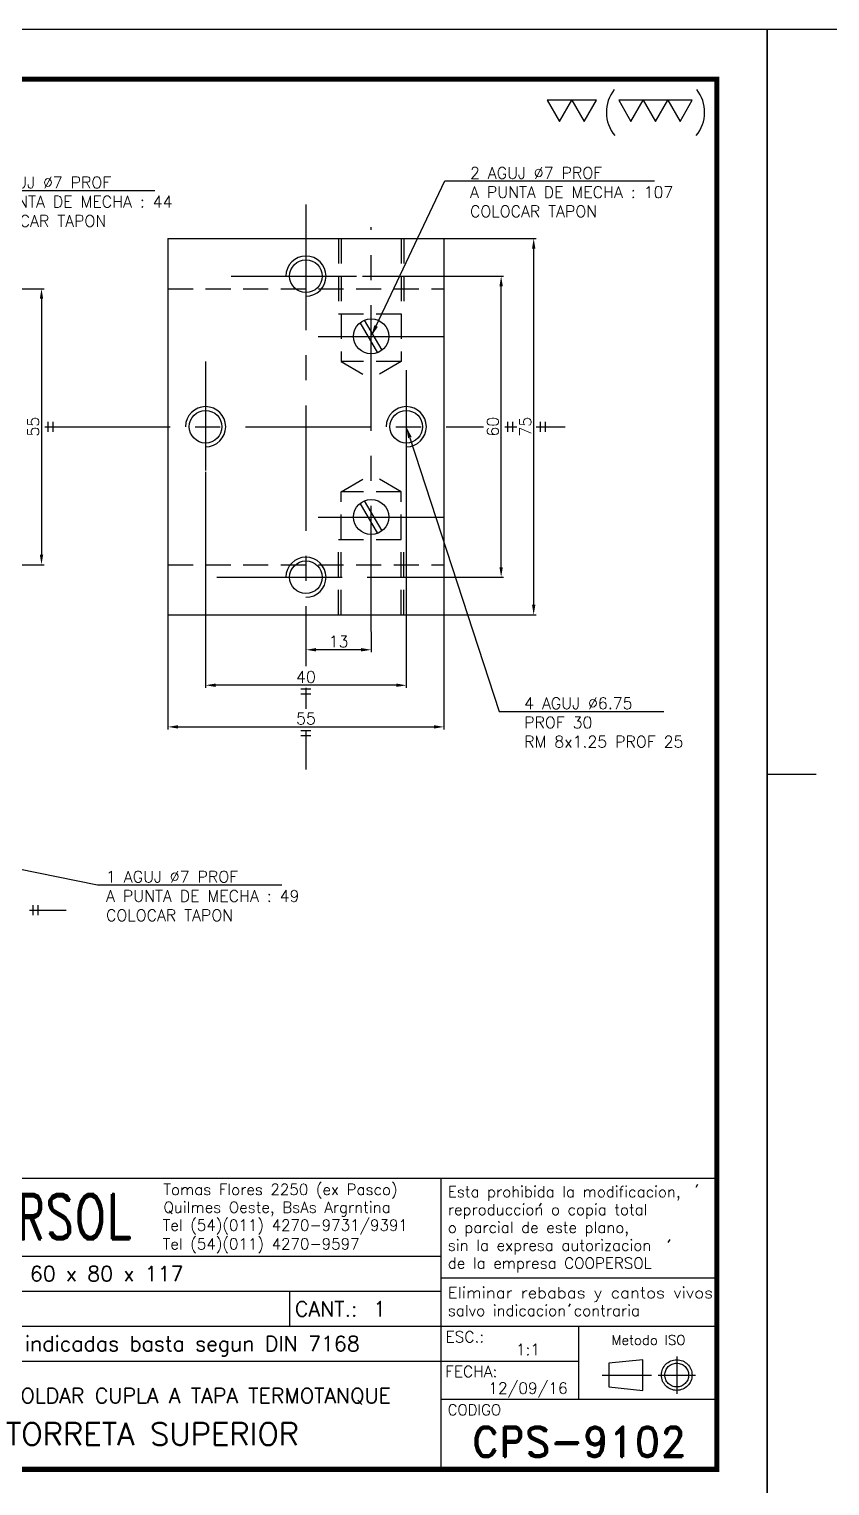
# Model space of a CAD drawing. Extents: x -21308 to -16735, y 11657 to 13517.
# Drawn here: x -20825.1 to -20665.5, y 12825.1 to 13115.4 of the extents above; entities that cross this region are included whole.
import ezdxf
from ezdxf import colors
from ezdxf.entities.mleader import LeaderData, LeaderLine
from ezdxf.enums import TextEntityAlignment as Align
from ezdxf.math import Vec2, Vec3

# ---------------------------------------------------------------- set-up
doc = ezdxf.new("R2010")
doc.units = 0
doc.header["$LTSCALE"] = 20
doc.header["$MEASUREMENT"] = 0
doc.linetypes.add('CENTER', pattern=[2, 1.25, -0.25, 0.25, -0.25])
doc.linetypes.add('HIDDEN', pattern=[0.375, 0.25, -0.125])
doc.layers.get('0').update_dxf_attribs({"linetype": 'CONTINUOUS'})
doc.layers.get('DEFPOINTS').update_dxf_attribs({"linetype": 'CONTINUOUS'})
for name, color, linetype in [('1', 1, 'CENTER'), ('CL', 1, 'CENTER'), ('CO', 3, 'CONTINUOUS'), ('FI', 1, 'CONTINUOUS'), ('OC', 1, 'HIDDEN')]:
    doc.layers.add(name, color=color, linetype=linetype)
doc.styles.add('ROMAND', font='ROMAND')
doc.styles.add('ROMANS', font='ROMANS.SHX')
doc.dimstyles.new('1', dxfattribs={"dimtxt": 2.3, "dimasz": 2, "dimexe": 0.5, "dimexo": 0.0625, "dimgap": 0.5, "dimtad": 1, "dimdec": 4, "dimdsep": 46, "dimtxsty": 'ROMANS', "dimcen": -2, "dimclrt": 7, "dimadec": 0, "dimazin": 0, "dimtfac": 0.869565, "dimtdec": 4, "dimtmove": 0, "dimatfit": 3, "dimfxl": 1, "dimtolj": 1, "dimarcsym": 0})

# ---------------------------------------------------------------- blocks, each defined once
blk = doc.blocks.new('A3G')
blk.add_line((0, 148.5), (9.75, 148.5))
blk.add_lwpolyline([(0, 297), (420, 297), (420, 0), (0, 0)], close=True)
at = {"const_width": 1}
blk.add_lwpolyline([(25, 287), (410, 287), (410, 10), (25, 10)], close=True, dxfattribs=at)
blk = doc.blocks.new('*D115')
at = {"layer": 'CO', "color": 0, "lineweight": -2}
for p, q in [((-20758.64, 13066.2), (-20730.52, 13066.2)), ((-20731.02, 13008.2), (-20731.02, 13064.2)), ((-20754.7, 13006.2), (-20730.52, 13006.2))]:
    blk.add_line(p, q, dxfattribs=at)
at = {"layer": 'CO', "color": 0}
for points in [[(-20731.36, 13064.2), (-20730.69, 13064.2), (-20731.02, 13066.2)], [(-20731.36, 13008.2), (-20730.69, 13008.2), (-20731.02, 13006.2)]]:
    blk.add_solid(points, dxfattribs=at)
at = {"layer": 'DEFPOINTS', "color": 0}
for p in [(-20758.7, 13066.2), (-20731.02, 13066.2), (-20754.76, 13006.2)]:
    blk.add_point(p, dxfattribs=at)
at = {"layer": 'CO', "color": 7, "insert": (-20732.67, 13036.2), "char_height": 2.3, "attachment_point": 5, "rotation": 90, "style": 'ROMANS'}
blk.add_mtext('\\A1;60', dxfattribs=at)
blk = doc.blocks.new('*D116')
at = {"layer": 'CO', "color": 0, "lineweight": -2}
for p, q in [((-20742.36, 13073.7), (-20724.04, 13073.7)), ((-20724.54, 13071.7), (-20724.54, 13000.7)), ((-20742.36, 12998.7), (-20724.04, 12998.7))]:
    blk.add_line(p, q, dxfattribs=at)
at = {"layer": 'CO', "color": 0}
for points in [[(-20724.87, 13071.7), (-20724.2, 13071.7), (-20724.54, 13073.7)], [(-20724.87, 13000.7), (-20724.2, 13000.7), (-20724.54, 12998.7)]]:
    blk.add_solid(points, dxfattribs=at)
at = {"layer": 'DEFPOINTS', "color": 0}
for p in [(-20742.42, 13073.7), (-20742.42, 12998.7), (-20724.54, 12998.7)]:
    blk.add_point(p, dxfattribs=at)
at = {"layer": 'CO', "color": 7, "insert": (-20726.19, 13036.2), "char_height": 2.3, "attachment_point": 5, "rotation": 90, "style": 'ROMANS'}
blk.add_mtext('\\A1;75', dxfattribs=at)
blk = doc.blocks.new('*D117')
at = {"layer": 'CO', "color": 0, "lineweight": -2}
for p, q in [((-20789.92, 13027.18), (-20789.92, 12984.17)), ((-20749.92, 13027.18), (-20749.92, 12984.17)), ((-20751.92, 12984.67), (-20787.92, 12984.67))]:
    blk.add_line(p, q, dxfattribs=at)
at = {"layer": 'CO', "color": 0}
for points in [[(-20787.92, 12985.01), (-20787.92, 12984.34), (-20789.92, 12984.67)], [(-20751.92, 12985.01), (-20751.92, 12984.34), (-20749.92, 12984.67)]]:
    blk.add_solid(points, dxfattribs=at)
at = {"layer": 'DEFPOINTS', "color": 0}
for p in [(-20789.92, 13027.24), (-20749.92, 13027.24), (-20789.92, 12984.67)]:
    blk.add_point(p, dxfattribs=at)
at = {"layer": 'CO', "color": 7, "insert": (-20769.92, 12986.32), "char_height": 2.3, "attachment_point": 5, "style": 'ROMANS'}
blk.add_mtext('\\A1;40', dxfattribs=at)
blk = doc.blocks.new('*D118')
at = {"layer": 'CO', "color": 0, "lineweight": -2}
for p, q in [((-20797.42, 12998.63), (-20797.42, 12975.88)), ((-20742.42, 12998.63), (-20742.42, 12975.88)), ((-20795.42, 12976.38), (-20744.42, 12976.38))]:
    blk.add_line(p, q, dxfattribs=at)
at = {"layer": 'CO', "color": 0}
for points in [[(-20795.42, 12976.71), (-20795.42, 12976.04), (-20797.42, 12976.38)], [(-20744.42, 12976.71), (-20744.42, 12976.04), (-20742.42, 12976.38)]]:
    blk.add_solid(points, dxfattribs=at)
at = {"layer": 'DEFPOINTS', "color": 0}
for p in [(-20797.42, 12998.7), (-20742.42, 12998.7), (-20742.42, 12976.38)]:
    blk.add_point(p, dxfattribs=at)
at = {"layer": 'CO', "color": 7, "insert": (-20769.92, 12978.03), "char_height": 2.3, "attachment_point": 5, "style": 'ROMANS'}
blk.add_mtext('\\A1;55', dxfattribs=at)
blk = doc.blocks.new('*D119')
at = {"layer": 'CO', "color": 0, "lineweight": -2}
for p, q in [((-20769.92, 12993.81), (-20769.92, 12991.24)), ((-20756.92, 12995.34), (-20756.92, 12991.24)), ((-20758.92, 12991.74), (-20767.92, 12991.74))]:
    blk.add_line(p, q, dxfattribs=at)
at = {"layer": 'CO', "color": 0}
for points in [[(-20767.92, 12992.08), (-20767.92, 12991.41), (-20769.92, 12991.74)], [(-20758.92, 12992.08), (-20758.92, 12991.41), (-20756.92, 12991.74)]]:
    blk.add_solid(points, dxfattribs=at)
at = {"layer": 'DEFPOINTS', "color": 0}
for p in [(-20769.92, 12993.87), (-20756.92, 12995.4), (-20769.92, 12991.74)]:
    blk.add_point(p, dxfattribs=at)
at = {"layer": 'CO', "color": 7, "insert": (-20763.42, 12993.39), "char_height": 2.3, "attachment_point": 5, "style": 'ROMANS'}
blk.add_mtext('\\A1;13', dxfattribs=at)
blk = doc.blocks.new('*D125')
at = {"layer": 'CO', "color": 0, "lineweight": -2}
for p, q in [((-20842.6, 13063.7), (-20822.13, 13063.7)), ((-20822.63, 13061.7), (-20822.63, 13010.7)), ((-20842.6, 13008.7), (-20822.13, 13008.7))]:
    blk.add_line(p, q, dxfattribs=at)
at = {"layer": 'CO', "color": 0}
for points in [[(-20822.96, 13061.7), (-20822.29, 13061.7), (-20822.63, 13063.7)], [(-20822.96, 13010.7), (-20822.29, 13010.7), (-20822.63, 13008.7)]]:
    blk.add_solid(points, dxfattribs=at)
at = {"layer": 'DEFPOINTS', "color": 0}
for p in [(-20842.66, 13063.7), (-20842.66, 13008.7), (-20822.63, 13008.7)]:
    blk.add_point(p, dxfattribs=at)
at = {"layer": 'CO', "color": 7, "insert": (-20824.28, 13036.2), "char_height": 2.3, "attachment_point": 5, "rotation": 90, "style": 'ROMANS'}
blk.add_mtext('\\A1;55', dxfattribs=at)
blk = doc.blocks.new('COOPERSOLROT-02')
for p, q in [((0, 58), (175, 58)), ((0, 0), (0, 58)), ((5, 0), (5, 58)), ((120, 0), (120, 58)), ((175, 0), (175, 58)), ((5, 42.5), (120, 42.5)), ((120, 38.19), (175, 38.19)), ((5, 35.5), (120, 35.5)), ((89.89, 28.5), (89.89, 35.5)), ((5, 28.5), (175, 28.5)), ((147.5, 14), (147.5, 28.5)), ((147.5, 21.5), (5, 21.5)), ((120, 14), (175, 14)), ((0, 0), (175, 0))]:
    blk.add_line(p, q)
at = {"color": 1, "linetype": 'CENTER'}
blk.add_line((166.98, 22.51), (166.98, 15.06), dxfattribs=at)
for points in [[(152.09, 18.79), (161.93, 18.79)], [(163.26, 18.79), (170.71, 18.79)]]:
    blk.add_lwpolyline(points, dxfattribs=at)
at = {"layer": '1'}
for points in [[(170.85, 56.26), (171.21, 56.85)], [(139.66, 52.43), (140.02, 53.02)], [(165.28, 45.22), (165.64, 45.81)], [(145.46, 32.42), (145.82, 33.01)]]:
    blk.add_lwpolyline(points, dxfattribs=at)
blk.add_lwpolyline([(160.25, 18.79), (160.25, 21.83), (153.47, 21.16), (153.47, 16.41), (160.25, 15.74)], close=True, dxfattribs=at)
for radius in [3.05, 2.37]:
    blk.add_circle((166.98, 18.79), radius, dxfattribs=at)
at = {"style": 'ROMANS', "width": 0.996387}
blk.add_text('*SOLO MODIFICAR EN CAD*', height=2.7, rotation=90, dxfattribs=at).set_placement((3.77, 1.09), (3.77, 56.81), align=Align.FIT)
at = {"style": 'ROMAND', "width": 0.75}
blk.add_text('COOPERSOL', height=9, dxfattribs=at).set_placement((5.26, 45.85))
at = {"style": 'ROMANS'}
for s, p in [('MAT.:', (7.32, 37.47)), ('TRAT.:', (6.5, 30.47)), ('CANT.:', (90.89, 30.47)), ('Tolerancias no indicadas basta segun DIN 7168', (5.7, 23.56))]:
    blk.add_text(s, height=3, dxfattribs=at).set_placement(p)
for tag, height, style, p in [('CONJUNTO', 2.3, 'ROMANS', (62.5, 17.5)), ('SUBCONJUNTO', 3, 'ROMANS', (62.5, 11.5)), ('DENOMINACION', 4.5, 'ROMANS', (62.5, 4.75)), ('COD-PLA', 6, 'ROMAND', (147.5, 5.5))]:
    blk.add_attdef(tag, text='', height=height, dxfattribs=dict(style=style)).set_placement(p, align=Align.MIDDLE)
at = {"layer": '1', "style": 'ROMANS'}
for s, height, p in [('Tomas Flores 2250 (ex Pasco)', 2.2, (64.69, 54.68)), ('Esta prohibida la modificacion,', 2.2, (121.36, 54.23)), ('Quilmes Oeste, BsAs Argrntina', 2.2, (64.69, 51.12)), ('reproduccion o copia total', 2.2, (121.36, 50.67)), ('Tel (54)(011) 4270-9731/9391', 2.2, (64.55, 47.56)), ('o parcial de este plano,', 2.2, (121.36, 47.11)), ('Tel (54)(011) 4270-9597', 2.2, (64.55, 43.83)), ('sin la expresa autorizacion ', 2.2, (121.36, 43.55)), ('de la empresa COOPERSOL', 2.2, (121.36, 39.99)), ('salvo indicacion contraria', 2.2, (121.36, 30.54)), ('ESC.:', 2.25, (120.89, 25.29)), ('FECHA:', 2.25, (120.81, 18.36)), ('CODIGO', 2.16, (121.33, 10.78))]:
    blk.add_text(s, height=height, dxfattribs=at).set_placement(p)
at = {"layer": '1', "style": 'ROMANS', "width": 0.96139}
blk.add_text('Eliminar rebabas y cantos vivos', height=2.2, dxfattribs=at).set_placement((121.34, 34.1), (174.21, 34.1), align=Align.FIT)
at = {"layer": '1', "style": 'ROMANS'}
blk.add_text('Metodo ISO', height=1.948, dxfattribs=at).set_placement((161.34, 25.77), align=Align.MIDDLE)
for tag, p in [('MAT', (22.51, 37.47)), ('TRAT', (22.51, 30.47)), ('CANT', (106.49, 30.47))]:
    blk.add_attdef(tag, p, '', height=3, dxfattribs=at)
for tag, p in [('ESC', (137.33, 22.73)), ('FECHA', (137.33, 15.06))]:
    blk.add_attdef(tag, text='', height=2.25, dxfattribs=at).set_placement(p, align=Align.CENTER)

msp = doc.modelspace()

# ---------------------------------------------------------------- linework, layer by layer
for p, q in [((-20797.4238, 13073.69597), (-20797.4238, 12998.69597)), ((-20797.4238, 13073.69597), (-20742.4238, 13073.69597)), ((-20742.4238, 13073.69597), (-20742.4238, 12998.69597)), ((-20754.75873, 13051.44597), (-20758.22283, 13057.44597)), ((-20755.62476, 13050.94597), (-20759.08886, 13056.94597)), ((-20755.62476, 13014.94597), (-20759.08886, 13020.94597)), ((-20754.75873, 13015.44597), (-20758.22283, 13021.44597)), ((-20797.4238, 12998.69597), (-20742.4238, 12998.69597))]:
    msp.add_line(p, q)
for centre, radius in [((-20769.9238, 13066.19597), 3.25), ((-20756.9238, 13054.19597), 3.5), ((-20789.9238, 13036.19597), 3.25), ((-20749.9238, 13036.19597), 3.25), ((-20756.9238, 13018.19597), 3.5), ((-20769.9238, 13006.19597), 3.25)]:
    msp.add_circle(centre, radius)
at = {"layer": 'CL'}
for p, q in [((-20769.9238, 13080.45311), (-20769.9238, 12988.47492)), ((-20756.9238, 12995.40447), (-20756.9238, 13075.96766)), ((-20784.8365, 13066.19597), (-20758.70046, 13066.19597)), ((-20767.4945, 13054.19597), (-20737.97589, 13054.19597)), ((-20789.9238, 13049.1936), (-20789.9238, 13027.43684)), ((-20749.9238, 13047.46076), (-20749.9238, 13027.24431)), ((-20821.9911, 13036.19597), (-20734.56773, 13036.19597)), ((-20730.31459, 13036.19597), (-20727.87527, 13036.19597)), ((-20724.05995, 13036.19597), (-20718.24314, 13036.19597)), ((-20767.4945, 13018.19597), (-20737.97589, 13018.19597)), ((-20787.70072, 13006.19597), (-20754.76216, 13006.19597)), ((-20769.9238, 12984.15923), (-20769.9238, 12980.00048)), ((-20769.9238, 12975.60633), (-20769.9238, 12967.91655)), ((-20825.04214, 12939.8792), (-20817.71434, 12939.8792))]:
    msp.add_line(p, q, dxfattribs=at)
at = {"layer": 'CO'}
for p, q in [((-20821.34577, 13037.16788), (-20821.34577, 13035.16776)), ((-20820.34577, 13037.16788), (-20820.34577, 13035.16776)), ((-20729.74259, 13037.16788), (-20729.74259, 13035.16776)), ((-20728.74259, 13037.16788), (-20728.74259, 13035.16776)), ((-20723.25756, 13037.16788), (-20723.25756, 13035.16776)), ((-20722.25756, 13037.16788), (-20722.25756, 13035.16776)), ((-20768.95189, 12983.8996), (-20770.95201, 12983.8996)), ((-20768.95189, 12982.8996), (-20770.95201, 12982.8996)), ((-20768.95189, 12975.60297), (-20770.95201, 12975.60297)), ((-20768.95189, 12974.60297), (-20770.95201, 12974.60297)), ((-20824.3666, 12940.85111), (-20824.3666, 12938.85099)), ((-20823.3666, 12940.85111), (-20823.3666, 12938.85099))]:
    msp.add_line(p, q, dxfattribs=at)
for points in [[(-20719.37234, 13097.02856), (-20716.92819, 13101.26195), (-20721.81649, 13101.26195)], [(-20714.48404, 13097.02856), (-20712.03988, 13101.26195), (-20716.92819, 13101.26195)], [(-20705.14486, 13097.02856), (-20702.70071, 13101.26195), (-20707.58902, 13101.26195)], [(-20700.25656, 13097.02856), (-20697.81241, 13101.26195), (-20702.70071, 13101.26195)], [(-20695.36825, 13097.02856), (-20692.9241, 13101.26195), (-20697.81241, 13101.26195)]]:
    msp.add_lwpolyline(points, close=True, dxfattribs=at)
for centre, start, end in [((-20702.68693, 13098.85707), 141.7687645, 219.2464834), ((-20697.82618, 13098.85707), 320.7535166, 38.2312355)]:
    msp.add_arc(centre, 7.35713, start, end, dxfattribs=at)
at = {"layer": 'FI'}
for centre in [(-20769.9238, 13066.19597), (-20789.9238, 13036.19597), (-20749.9238, 13036.19597), (-20769.9238, 13006.19597)]:
    msp.add_arc(centre, 4, 270, 180, dxfattribs=at)
at = {"layer": 'OC'}
for p, q in [((-20763.4238, 13073.69597), (-20763.4238, 13058.69597)), ((-20762.9238, 13073.69597), (-20762.9238, 13049.16007)), ((-20750.9238, 13073.69597), (-20750.9238, 13049.16007)), ((-20750.4238, 13073.69597), (-20750.4238, 13058.69597)), ((-20797.4238, 13063.69597), (-20742.4238, 13063.69597)), ((-20763.4238, 13058.69597), (-20750.4238, 13058.69597)), ((-20762.9238, 13049.16007), (-20756.9238, 13045.69597)), ((-20750.9238, 13049.16007), (-20762.9238, 13049.16007)), ((-20750.9238, 13049.16007), (-20756.9238, 13045.69597)), ((-20762.9238, 13023.23187), (-20756.9238, 13026.69597)), ((-20750.9238, 13023.23187), (-20756.9238, 13026.69597)), ((-20762.9238, 12998.69597), (-20762.9238, 13023.23187)), ((-20750.9238, 13023.23187), (-20762.9238, 13023.23187)), ((-20750.9238, 12998.69597), (-20750.9238, 13023.23187)), ((-20763.4238, 13013.69597), (-20750.4238, 13013.69597)), ((-20763.4238, 12998.69597), (-20763.4238, 13013.69597)), ((-20750.4238, 12998.69597), (-20750.4238, 13013.69597)), ((-20797.4238, 13008.69597), (-20742.4238, 13008.69597))]:
    msp.add_line(p, q, dxfattribs=at)

# ---------------------------------------------------------------- block references
for p in [(-21098.00568, 12818.42201), (-20678.00568, 12818.42201)]:
    msp.add_blockref('A3G', p)
ref = msp.add_blockref('COOPERSOLROT-02', (-20863.00568, 12828.42201))
ref.add_attrib('COD-PLA', 'CPS-9102', dxfattribs={"height": 6, "style": 'ROMAND'}).set_placement((-20715.50568, 12833.92201), align=Align.MIDDLE)
ref.add_attrib('FECHA', '12/09/16', dxfattribs={"layer": '1', "height": 2.25, "style": 'ROMANS'}).set_placement((-20725.671, 12843.48301), align=Align.CENTER)
ref.add_attrib('MAT', 'CU-EL 60 x 80 x 117', (-20840.50039, 12865.89016), dxfattribs={"layer": '1', "height": 3, "style": 'ROMANS'})
ref.add_attrib('ESC', '1:1', dxfattribs={"layer": '1', "height": 2.25, "style": 'ROMANS'}).set_placement((-20725.671, 12851.15056), align=Align.CENTER)
ref.add_attrib('CANT', '1', (-20756.51509, 12858.89016), dxfattribs={"layer": '1', "height": 3, "style": 'ROMANS'})
ref.add_attrib('DENOMINACION', 'TORRETA SUPERIOR', dxfattribs={"height": 4.5, "style": 'ROMANS'}).set_placement((-20800.50568, 12835.45983), align=Align.MIDDLE)
ref.add_attrib('SUBCONJUNTO', 'DISP P/ SOLDAR CUPLA A TAPA TERMOTANQUE', dxfattribs={"height": 3, "style": 'ROMANS'}).set_placement((-20800.50568, 12842.89986), align=Align.MIDDLE)

# ---------------------------------------------------------------- dimensions: what is measured, and where the dimension line sits
at = {"layer": 'CO'}
for base, p1, p2, picture, middle in [((-20724.53694, 12998.69597), (-20742.4238, 13073.69597), (-20742.4238, 12998.69597), '*D116', (-20726.18694, 13036.19597)), ((-20731.02197, 13066.19597), (-20754.76216, 13006.19597), (-20758.70046, 13066.19597), '*D115', (-20732.67197, 13036.19597)), ((-20822.62515, 13008.69597), (-20842.65774, 13063.69597), (-20842.65774, 13008.69597), '*D125', (-20824.27515, 13036.19597))]:
    dim = msp.add_linear_dim(base=base, p1=p1, p2=p2, angle=90, dimstyle='1', dxfattribs=at)
    dim.commit()
    dim.dimension.update_dxf_attribs({"geometry": picture, "text_midpoint": middle})
for base, p1, p2, picture, middle in [((-20789.9238, 12984.6736), (-20749.9238, 13027.24431), (-20789.9238, 13027.24431), '*D117', (-20769.9238, 12986.3236)), ((-20742.4238, 12976.37697), (-20797.4238, 12998.69597), (-20742.4238, 12998.69597), '*D118', (-20769.9238, 12978.02697)), ((-20769.9238, 12991.7439), (-20756.9238, 12995.40447), (-20769.9238, 12993.86768), '*D119', (-20763.4238, 12993.3939))]:
    dim = msp.add_linear_dim(base=base, p1=p1, p2=p2, dimstyle='1', dxfattribs=at)
    dim.commit()
    dim.dimension.update_dxf_attribs({"geometry": picture, "text_midpoint": middle})

# ---------------------------------------------------------------- leaders
ml = msp.add_multileader_mtext('Standard', dxfattribs=at)
ml.set_content('2 AGUJ %%C7 PROF\\PA PUNTA DE MECHA : 107\\PCOLOCAR TAPON', color=7, style='ROMANS')
ml.set_leader_properties(color=256, linetype='ByLayer', lineweight=-1)
ml.build(insert=Vec2(0, 0))
ml.multileader.update_dxf_attribs({"text_left_attachment_type": 6, "text_right_attachment_type": 5, "dogleg_length": 4, "arrow_head_size": 2.3})
ctx = ml.context
ctx.base_point, ctx.char_height, ctx.arrow_head_size, ctx.landing_gap_size, ctx.plane_origin = Vec3(-20738.22258, 13085.16179), 2.3, 2.3, 1, Vec3(-20752.82197, 13056.10948)
ctx.left_attachment, ctx.right_attachment = 6, 5
notes = []
notes.append((ctx, [(0, (1, 1, 0), (-20742.22258, 13085.16179), (1, 0), 4, [(0, [(-20756.9238, 13054.19597)], 0, [])])]))
ctx.mtext.insert, ctx.mtext.flow_direction = Vec3(-20737.22258, 13087.92179), 5
ml = msp.add_multileader_mtext('Standard', dxfattribs=at)
ml.set_content('2 AGUJ %%C7 PROF\\PA PUNTA DE MECHA : 44\\PCOLOCAR TAPON', color=7, style='ROMANS')
ml.set_leader_properties(color=256, linetype='ByLayer', lineweight=-1)
ml.build(insert=Vec2(0, 0))
ml.multileader.update_dxf_attribs({"text_left_attachment_type": 6, "text_right_attachment_type": 5, "dogleg_length": 4, "arrow_head_size": 2.3})
ctx = ml.context
ctx.base_point, ctx.char_height, ctx.arrow_head_size, ctx.landing_gap_size, ctx.plane_origin = Vec3(-20836.05836, 13083.24828), 2.3, 2.3, 1, Vec3(-20850.65774, 13054.19597)
ctx.left_attachment, ctx.right_attachment = 6, 5
notes.append((ctx, [(0, (1, 1, 0), (-20840.05836, 13083.24828), (1, 0), 4, [(0, [(-20850.65774, 13054.19597)], 0, [])])]))
ctx.mtext.insert, ctx.mtext.flow_direction = Vec3(-20835.05836, 13086.00828), 5
ml = msp.add_multileader_mtext('Standard', dxfattribs=at)
ml.set_content('4 AGUJ %%C6.75\\PPROF 30\\PRM 8x1.25 PROF 25', color=7, style='ROMANS')
ml.set_leader_properties(color=256, linetype='ByLayer', lineweight=-1)
ml.build(insert=Vec2(0, 0))
ml.multileader.update_dxf_attribs({"text_left_attachment_type": 6, "text_right_attachment_type": 5, "dogleg_length": 4, "arrow_head_size": 2.3})
ctx = ml.context
ctx.base_point, ctx.char_height, ctx.arrow_head_size, ctx.landing_gap_size, ctx.plane_origin = Vec3(-20727.44064, 12979.47237), 2.3, 2.3, 1, Vec3(-20749.9238, 13036.19597)
ctx.left_attachment, ctx.right_attachment = 6, 5
notes.append((ctx, [(0, (1, 1, 0), (-20731.44064, 12979.47237), (1, 0), 4, [(0, [(-20749.9238, 13036.19597)], 0, [])])]))
ctx.mtext.insert, ctx.mtext.flow_direction = Vec3(-20726.44064, 12982.23237), 5
ml = msp.add_multileader_mtext('Standard', dxfattribs=at)
ml.set_content('1 AGUJ %%C7 PROF\\PA PUNTA DE MECHA : 49\\PCOLOCAR TAPON', color=7, style='ROMANS')
ml.set_leader_properties(color=256, linetype='ByLayer', lineweight=-1)
ml.build(insert=Vec2(0, 0))
ml.multileader.update_dxf_attribs({"text_left_attachment_type": 6, "text_right_attachment_type": 5, "dogleg_length": 4, "arrow_head_size": 2.3})
ctx = ml.context
ctx.base_point, ctx.char_height, ctx.arrow_head_size, ctx.landing_gap_size, ctx.plane_origin = Vec3(-20810.76804, 12944.89628), 2.3, 2.3, 1, Vec3(-20823.17154, 12923.79496)
ctx.left_attachment, ctx.right_attachment = 6, 5
notes.append((ctx, [(0, (1, 1, 0), (-20811.47422, 12944.89628), (1, 0), 0.70617, [(0, [(-20850.65774, 12952.8792)], 0, [])])]))
ctx.mtext.insert, ctx.mtext.flow_direction = Vec3(-20809.76804, 12947.65628), 5
for ctx, leaders in notes:
    for number, flags, end, landing, length, lines in leaders:
        leader = LeaderData()
        leader.index, (leader.has_last_leader_line, leader.has_dogleg_vector, leader.attachment_direction) = number, flags
        leader.last_leader_point, leader.dogleg_vector, leader.dogleg_length = Vec3(end), Vec3(landing), length
        for number, points, colour, breaks in lines:
            line = LeaderLine()
            line.index, line.vertices, line.color, line.breaks = number, Vec3.list(points), colors.encode_raw_color(colour), breaks
            leader.lines.append(line)
        ctx.leaders.append(leader)

doc.saveas('drawing.dxf')
